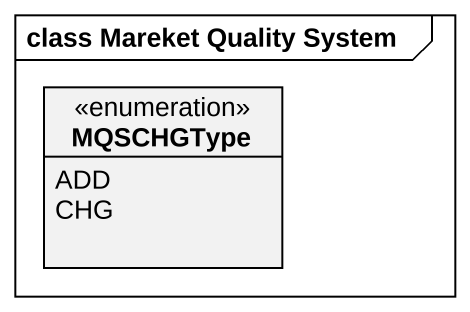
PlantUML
@startuml
mainframe class Mareket Quality System
hide circle
hide empty members
enum MQSCHGType {
  ADD
  CHG
}
@enduml
